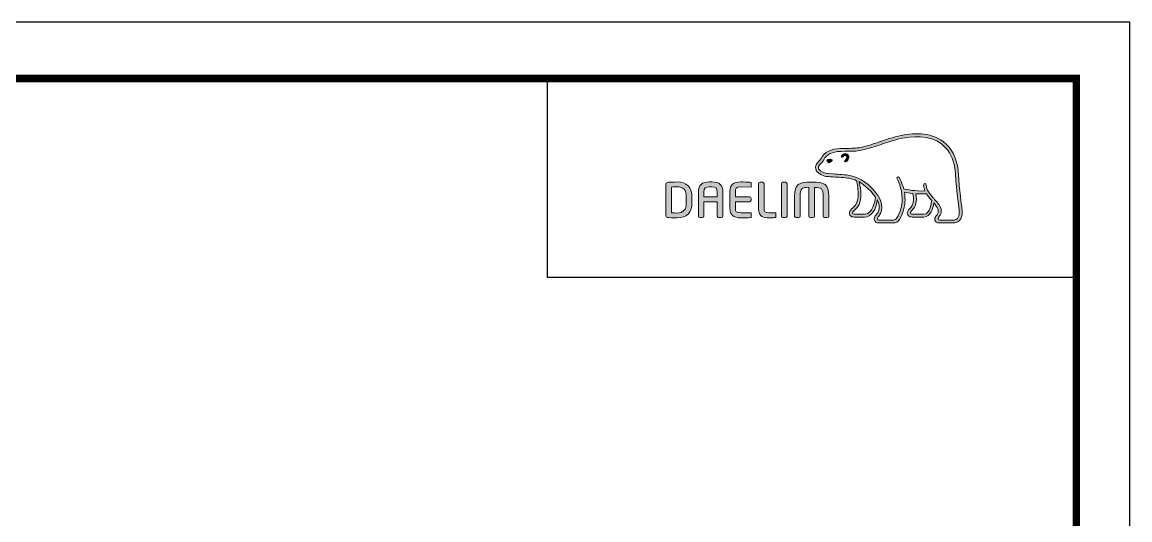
# Model space of a CAD drawing. Extents: x 0 to 1354, y 0 to 992.
# Drawn here: x 900.7 to 1354.1, y 788.4 to 992.2 of the extents above; entities that cross this region are included whole.
import ezdxf

# ---------------------------------------------------------------- set-up
doc = ezdxf.new("R2010")
doc.units = 0
doc.header["$LTSCALE"] = 10
doc.header["$MEASUREMENT"] = 0
doc.layers.get('0').update_dxf_attribs({"linetype": 'CONTINUOUS'})
doc.layers.add('레이어 1', color=7, linetype='CONTINUOUS', lineweight=0)

msp = doc.modelspace()

# ---------------------------------------------------------------- hatches: boundary and pattern name
at = {"layer": '레이어 1'}
h = msp.add_hatch(color=5, dxfattribs=at)
h.dxf.hatch_style = 1
edge = h.paths.add_edge_path(flags=16)
edge.add_spline(control_points=[(1283.48, 911.81), (1282.89, 911.16), (1282.15, 911.15), (1282.12, 911.15), (1282.12, 911.15), (1276.18, 911.15), (1276.18, 911.15), (1275.96, 911.15), (1275.8, 911.21), (1275.69, 911.31), (1275.6, 911.4), (1275.56, 911.54), (1275.56, 911.7), (1275.56, 912.04), (1275.8, 912.35), (1276.06, 912.67), (1276.3, 912.98), (1276.53, 913.28), (1276.66, 913.64), (1276.98, 914.51), (1276.95, 915.44), (1276.56, 916.27), (1275.86, 917.75), (1274.82, 918.92), (1273.81, 920.05), (1273.81, 920.05), (1273.47, 920.43), (1273.47, 920.43), (1272.16, 921.89), (1270.8, 923.4), (1270.7, 925.45), (1270.67, 925.86), (1270.48, 926.1), (1270.22, 926.09), (1270.22, 926.09), (1269.84, 925.91), (1269.83, 925.91), (1269.73, 925.79), (1269.67, 925.62), (1269.67, 925.43), (1269.67, 925.43), (1269.67, 925.36), (1269.67, 925.36), (1269.72, 924.62), (1269.9, 923.89), (1270.21, 923.13), (1270.21, 923.13), (1270.24, 923.06), (1270.24, 923.06), (1270.24, 923.06), (1270.16, 923.06), (1270.16, 923.06), (1266.35, 922.9), (1262.61, 923.62), (1261.51, 923.89), (1260.83, 926.62), (1259.73, 928.42), (1259.69, 928.5), (1259.6, 928.64), (1259.47, 928.75), (1259.33, 928.79), (1259.33, 928.79), (1259.01, 928.74), (1258.97, 928.74), (1258.95, 928.7), (1258.89, 928.62), (1258.77, 928.45), (1258.77, 928.45), (1258.75, 928.32), (1258.75, 928.32), (1258.75, 928.32), (1258.85, 927.96), (1258.85, 927.96), (1258.94, 927.82), (1260.89, 924.39), (1260.89, 919.85), (1260.89, 917.04), (1260.16, 914.4), (1258.71, 911.99), (1258.36, 911.41), (1257.9, 911.15), (1257.22, 911.15), (1257.22, 911.15), (1251.37, 911.15), (1251.37, 911.15), (1251.17, 911.15), (1250.77, 911.29), (1250.77, 911.71), (1250.77, 911.95), (1250.98, 912.33), (1251.34, 912.73), (1253.78, 915.45), (1252.38, 919.69), (1250.04, 922.49), (1247.78, 925.18), (1244.09, 928.58), (1239.35, 929.42), (1237.67, 929.71), (1234.92, 929.88), (1232.69, 930.01), (1232.69, 930.01), (1230.44, 930.14), (1230.44, 930.14), (1229.28, 930.23), (1227.37, 930.94), (1226.79, 932.04), (1226.55, 932.5), (1226.57, 932.96), (1226.88, 933.49), (1227.08, 933.81), (1227.34, 934.09), (1227.68, 934.42), (1228.05, 934.8), (1228.43, 935.19), (1228.72, 935.7), (1228.72, 935.7), (1228.81, 935.86), (1228.81, 935.86), (1229.94, 938.02), (1232.27, 939.16), (1235.73, 939.25), (1235.73, 939.25), (1237.69, 939.28), (1237.69, 939.28), (1239.83, 939.29), (1242.27, 939.3), (1244.27, 939.73), (1247.08, 940.33), (1249.9, 941.3), (1252.39, 942.14), (1252.39, 942.14), (1252.47, 942.17), (1252.47, 942.17), (1255.54, 943.22), (1258.73, 944.31), (1261.98, 944.84), (1267.18, 945.7), (1274.33, 945.67), (1278.83, 940.62), (1280.91, 938.29), (1282.19, 935.07), (1282.63, 931.07), (1282.63, 931.07), (1282.61, 931.08), (1282.6, 931.09), (1282.64, 931.01), (1282.67, 930.56), (1282.85, 928.02), (1282.91, 926.79), (1282.96, 925.52), (1283.28, 923.17), (1283.28, 923.17), (1284.19, 915.31), (1284.19, 915.31), (1284.19, 915.31), (1284.25, 914.36), (1284.25, 914.36), (1284.25, 913.23), (1283.99, 912.37), (1283.48, 911.81)], knot_values=[0, 0, 0, 0, 1, 1, 1, 2, 2, 2, 3, 3, 3, 4, 4, 4, 5, 5, 5, 6, 6, 6, 7, 7, 7, 8, 8, 8, 9, 9, 9, 10, 10, 10, 11, 11, 11, 12, 12, 12, 13, 13, 13, 14, 14, 14, 15, 15, 15, 16, 16, 16, 17, 17, 17, 18, 18, 18, 19, 19, 19, 20, 20, 20, 21, 21, 21, 22, 22, 22, 23, 23, 23, 24, 24, 24, 25, 25, 25, 26, 26, 26, 27, 27, 27, 28, 28, 28, 29, 29, 29, 30, 30, 30, 31, 31, 31, 32, 32, 32, 33, 33, 33, 34, 34, 34, 35, 35, 35, 36, 36, 36, 37, 37, 37, 38, 38, 38, 39, 39, 39, 40, 40, 40, 41, 41, 41, 42, 42, 42, 43, 43, 43, 44, 44, 44, 45, 45, 45, 46, 46, 46, 47, 47, 47, 48, 48, 48, 49, 49, 49, 50, 50, 50, 51, 51, 51, 52, 52, 52, 53, 53, 53, 53], degree=3, periodic=0)
edge = h.paths.add_edge_path(flags=16)
edge.add_spline(control_points=[(1269.76, 913.51), (1269.76, 913.51), (1264.91, 913.51), (1264.91, 913.51), (1264.55, 913.51), (1264.27, 913.8), (1264.27, 914.16), (1264.27, 914.42), (1264.49, 914.74), (1264.7, 914.96), (1265.68, 915.91), (1266.69, 917.2), (1266.69, 919.67), (1266.69, 919.67), (1266.63, 920.79), (1266.63, 920.79), (1266.63, 920.79), (1266.45, 921.88), (1266.45, 921.88), (1266.45, 921.88), (1266.44, 921.95), (1266.44, 921.95), (1266.44, 921.95), (1266.51, 921.95), (1266.51, 921.95), (1267.41, 921.88), (1269.17, 921.79), (1270.85, 921.86), (1271.28, 921.19), (1271.96, 920.31), (1272.97, 919.15), (1272.92, 918.58), (1272.44, 913.51), (1269.76, 913.51)], knot_values=[0, 0, 0, 0, 1, 1, 1, 2, 2, 2, 3, 3, 3, 4, 4, 4, 5, 5, 5, 6, 6, 6, 7, 7, 7, 8, 8, 8, 9, 9, 9, 10, 10, 10, 11, 11, 11, 11], degree=3, periodic=0)
edge = h.paths.add_edge_path(flags=16)
edge.add_spline(control_points=[(1245.45, 913.51), (1245.45, 913.51), (1241.19, 913.51), (1241.19, 913.51), (1240.87, 913.51), (1240.53, 913.77), (1240.53, 914.16), (1240.53, 914.4), (1240.73, 914.69), (1241.09, 914.98), (1242.17, 915.84), (1243.8, 917.13), (1243.97, 920.72), (1243.97, 920.72), (1244, 921.69), (1244, 921.69), (1244, 923.22), (1243.65, 925.06), (1243.32, 926.7), (1243.32, 926.7), (1243.26, 926.87), (1243.26, 926.87), (1243.26, 926.87), (1243.4, 926.76), (1243.4, 926.76), (1244.04, 926.37), (1247.51, 924.01), (1249.97, 920.54), (1249.77, 918.89), (1248.84, 913.51), (1245.45, 913.51)], knot_values=[0, 0, 0, 0, 1, 1, 1, 2, 2, 2, 3, 3, 3, 4, 4, 4, 5, 5, 5, 6, 6, 6, 7, 7, 7, 8, 8, 8, 9, 9, 9, 10, 10, 10, 10], degree=3, periodic=0)
edge = h.paths.add_edge_path()
edge.add_spline(control_points=[(1285.39, 915.43), (1285.39, 915.44), (1284.49, 923.34), (1284.49, 923.34), (1284.15, 925.7), (1284.11, 926.95), (1284.06, 928.07), (1284.06, 928.07), (1283.84, 931.19), (1283.84, 931.19), (1283.36, 935.45), (1281.98, 938.9), (1279.73, 941.42), (1274.87, 946.88), (1267.29, 946.94), (1261.78, 946.03), (1258.4, 945.47), (1255.17, 944.37), (1252.05, 943.3), (1252.05, 943.3), (1251.94, 943.26), (1251.94, 943.26), (1249.5, 942.43), (1246.73, 941.48), (1244.01, 940.9), (1242.15, 940.5), (1239.81, 940.49), (1237.74, 940.48), (1237.74, 940.48), (1235.69, 940.45), (1235.69, 940.45), (1231.76, 940.35), (1229.09, 938.99), (1227.74, 936.41), (1227.74, 936.41), (1227.67, 936.3), (1227.67, 936.3), (1227.45, 935.9), (1227.12, 935.57), (1226.82, 935.27), (1226.49, 934.94), (1226.13, 934.57), (1225.84, 934.09), (1225.56, 933.62), (1225.42, 933.13), (1225.42, 932.65), (1225.42, 932.25), (1225.52, 931.86), (1225.72, 931.48), (1226.56, 929.9), (1228.94, 929.05), (1230.36, 928.95), (1230.36, 928.95), (1232.46, 928.82), (1232.51, 928.81), (1234.6, 928.7), (1237.47, 928.53), (1239.14, 928.23), (1240.12, 928.06), (1241.23, 927.71), (1242.25, 927.23), (1242.33, 926.96), (1242.86, 924.6), (1242.86, 921.69), (1242.86, 921.69), (1242.84, 920.77), (1242.84, 920.77), (1242.68, 917.7), (1241.35, 916.63), (1240.37, 915.85), (1240.27, 915.77), (1239.39, 915.05), (1239.33, 914.17), (1239.29, 913.68), (1239.43, 913.23), (1239.73, 912.91), (1240.05, 912.56), (1240.55, 912.38), (1241.19, 912.38), (1241.19, 912.38), (1245.45, 912.38), (1245.45, 912.38), (1248.63, 912.38), (1250.2, 915.81), (1250.68, 919.02), (1250.68, 919.02), (1250.69, 919.47), (1250.69, 919.47), (1250.69, 919.47), (1250.82, 919.24), (1250.82, 919.24), (1251.23, 918.34), (1251.48, 917.25), (1251.48, 916.43), (1251.48, 915.28), (1251.12, 914.28), (1250.45, 913.53), (1250.28, 913.37), (1249.42, 912.48), (1249.42, 911.6), (1249.42, 911.6), (1249.43, 911.46), (1249.43, 911.46), (1249.55, 910.42), (1250.4, 909.95), (1251.18, 909.95), (1251.18, 909.95), (1257.22, 909.95), (1257.22, 909.95), (1258.31, 909.95), (1259.18, 910.44), (1259.74, 911.37), (1261.28, 913.92), (1262.06, 916.7), (1262.06, 919.61), (1262.06, 920.52), (1261.97, 921.49), (1261.8, 922.5), (1261.8, 922.5), (1261.79, 922.58), (1261.79, 922.58), (1261.79, 922.58), (1261.87, 922.56), (1261.87, 922.56), (1262.6, 922.42), (1263.77, 922.21), (1265.21, 922.06), (1265.21, 922.06), (1265.25, 922.05), (1265.25, 922.05), (1265.25, 922.05), (1265.45, 920.95), (1265.45, 920.95), (1265.45, 920.95), (1265.49, 920.68), (1265.49, 920.68), (1265.49, 920.68), (1265.55, 919.7), (1265.55, 919.7), (1265.55, 917.35), (1264.48, 916.32), (1263.91, 915.78), (1263.9, 915.77), (1263.1, 914.95), (1263.01, 914.23), (1263.01, 914.23), (1262.98, 914.01), (1262.98, 914.01), (1262.98, 913.78), (1263.04, 913.34), (1263.44, 912.93), (1263.79, 912.56), (1264.33, 912.38), (1265.05, 912.38), (1265.05, 912.38), (1269.76, 912.38), (1269.76, 912.38), (1272.61, 912.38), (1273.48, 916.02), (1273.82, 918.05), (1273.82, 918.05), (1273.84, 918.26), (1273.84, 918.26), (1273.84, 918.26), (1273.95, 918.11), (1273.95, 918.11), (1274.61, 917.27), (1275.19, 916.33), (1275.47, 915.75), (1275.61, 915.45), (1275.69, 915.11), (1275.69, 914.77), (1275.69, 914.77), (1275.59, 914.09), (1275.59, 914.09), (1275.48, 913.72), (1275.22, 913.38), (1274.98, 913.05), (1274.61, 912.58), (1274.24, 912.09), (1274.24, 911.5), (1274.24, 911.5), (1274.28, 911.17), (1274.28, 911.17), (1274.45, 910.39), (1275.08, 909.95), (1276.07, 909.95), (1276.07, 909.95), (1282.12, 909.95), (1282.12, 909.95), (1282.25, 909.95), (1283.43, 909.98), (1284.36, 910.98), (1285.1, 911.78), (1285.46, 912.88), (1285.46, 914.34), (1285.46, 914.34), (1285.39, 915.43), (1285.39, 915.43)], knot_values=[0, 0, 0, 0, 1, 1, 1, 2, 2, 2, 3, 3, 3, 4, 4, 4, 5, 5, 5, 6, 6, 6, 7, 7, 7, 8, 8, 8, 9, 9, 9, 10, 10, 10, 11, 11, 11, 12, 12, 12, 13, 13, 13, 14, 14, 14, 15, 15, 15, 16, 16, 16, 17, 17, 17, 18, 18, 18, 19, 19, 19, 20, 20, 20, 21, 21, 21, 22, 22, 22, 23, 23, 23, 24, 24, 24, 25, 25, 25, 26, 26, 26, 27, 27, 27, 28, 28, 28, 29, 29, 29, 30, 30, 30, 31, 31, 31, 32, 32, 32, 33, 33, 33, 34, 34, 34, 35, 35, 35, 36, 36, 36, 37, 37, 37, 38, 38, 38, 39, 39, 39, 40, 40, 40, 41, 41, 41, 42, 42, 42, 43, 43, 43, 44, 44, 44, 45, 45, 45, 46, 46, 46, 47, 47, 47, 48, 48, 48, 49, 49, 49, 50, 50, 50, 51, 51, 51, 52, 52, 52, 53, 53, 53, 54, 54, 54, 55, 55, 55, 56, 56, 56, 57, 57, 57, 58, 58, 58, 59, 59, 59, 60, 60, 60, 61, 61, 61, 62, 62, 62, 63, 63, 63, 64, 64, 64, 65, 65, 65, 66, 66, 66, 66], degree=3, periodic=0)
edge = h.paths.add_edge_path(flags=0)
edge.add_spline(control_points=[(1230.26, 935.85), (1230.26, 935.85), (1231.14, 936.25), (1232.23, 935.83), (1232.23, 935.83), (1232.36, 935.77), (1232.19, 935.52), (1231.66, 934.8), (1231.13, 934.65), (1231.13, 934.65), (1231.13, 934.65), (1230.76, 934.52), (1230.54, 934.78), (1230.11, 935.28), (1230.1, 935.57), (1230.1, 935.57), (1230.1, 935.57), (1230.05, 935.79), (1230.26, 935.85)], knot_values=[0, 0, 0, 0, 1, 1, 1, 2, 2, 2, 3, 3, 3, 4, 4, 4, 5, 5, 5, 6, 6, 6, 6], degree=3, periodic=0)
edge = h.paths.add_edge_path(flags=0)
edge.add_spline(control_points=[(1236.07, 937.47), (1235.94, 937.32), (1235.92, 937.08), (1236.07, 936.96), (1236.2, 936.83), (1236.44, 936.87), (1236.57, 937.01), (1236.64, 937.08), (1237.36, 937.94), (1237.98, 937.5), (1238.21, 937.34), (1238.31, 937.11), (1238.27, 936.81), (1238.22, 936.33), (1237.8, 935.78), (1237.51, 935.59), (1237.35, 935.49), (1237.24, 935.28), (1237.32, 935.11), (1237.39, 934.94), (1237.61, 934.89), (1237.79, 934.97), (1238.31, 935.22), (1238.97, 936.05), (1239.06, 936.83), (1239.12, 937.37), (1238.87, 937.81), (1238.44, 938.11), (1237.51, 938.77), (1236.46, 937.89), (1236.07, 937.47)], knot_values=[0, 0, 0, 0, 1, 1, 1, 2, 2, 2, 3, 3, 3, 4, 4, 4, 5, 5, 5, 6, 6, 6, 7, 7, 7, 8, 8, 8, 9, 9, 9, 10, 10, 10, 10], degree=3, periodic=0)
edge = h.paths.add_edge_path(flags=0)
edge.add_spline(control_points=[(1235.95, 936.82), (1235.95, 936.82), (1235.95, 936.82), (1235.95, 936.82), (1235.95, 936.82), (1235.95, 936.82), (1235.95, 936.82)], knot_values=[0, 0, 0, 0, 1, 1, 1, 2, 2, 2, 2], degree=3, periodic=0)
h = msp.add_hatch(color=5, dxfattribs=at)
h.dxf.hatch_style = 2
edge = h.paths.add_edge_path()
edge.add_spline(control_points=[(1236.07, 937.47), (1235.94, 937.32), (1235.92, 937.08), (1236.07, 936.96), (1236.2, 936.83), (1236.44, 936.87), (1236.57, 937.01), (1236.64, 937.08), (1237.36, 937.94), (1237.98, 937.5), (1238.21, 937.34), (1238.31, 937.11), (1238.27, 936.81), (1238.22, 936.33), (1237.8, 935.78), (1237.51, 935.59), (1237.35, 935.49), (1237.24, 935.28), (1237.32, 935.11), (1237.39, 934.94), (1237.61, 934.89), (1237.79, 934.97), (1238.31, 935.22), (1238.97, 936.05), (1239.06, 936.83), (1239.12, 937.37), (1238.87, 937.81), (1238.44, 938.11), (1237.51, 938.77), (1236.46, 937.89), (1236.07, 937.47)], knot_values=[0, 0, 0, 0, 1, 1, 1, 2, 2, 2, 3, 3, 3, 4, 4, 4, 5, 5, 5, 6, 6, 6, 7, 7, 7, 8, 8, 8, 9, 9, 9, 10, 10, 10, 10], degree=3, periodic=0)
h = msp.add_hatch(color=5, dxfattribs=at)
h.dxf.hatch_style = 2
edge = h.paths.add_edge_path()
edge.add_spline(control_points=[(1230.26, 935.85), (1230.26, 935.85), (1231.14, 936.25), (1232.23, 935.83), (1232.23, 935.83), (1232.36, 935.77), (1232.19, 935.52), (1231.66, 934.8), (1231.13, 934.65), (1231.13, 934.65), (1231.13, 934.65), (1230.76, 934.52), (1230.54, 934.78), (1230.11, 935.28), (1230.1, 935.57), (1230.1, 935.57), (1230.1, 935.57), (1230.05, 935.79), (1230.26, 935.85)], knot_values=[0, 0, 0, 0, 1, 1, 1, 2, 2, 2, 3, 3, 3, 4, 4, 4, 5, 5, 5, 6, 6, 6, 6], degree=3, periodic=0)
h = msp.add_hatch(color=5, dxfattribs=at)
h.dxf.hatch_style = 2
edge = h.paths.add_edge_path()
edge.add_spline(control_points=[(1172.54, 918.13), (1172.54, 915.37), (1171.28, 914.02), (1168.69, 914.02), (1168.69, 914.02), (1166.92, 914.06), (1166.46, 914.06), (1166.46, 914.06), (1166.46, 924.65), (1166.46, 924.65), (1167.37, 924.74), (1168.68, 924.75), (1168.69, 924.75), (1171.35, 924.75), (1172.54, 923.49), (1172.54, 920.65), (1172.54, 920.65), (1172.54, 918.13), (1172.54, 918.13)], knot_values=[0, 0, 0, 0, 1, 1, 1, 2, 2, 2, 3, 3, 3, 4, 4, 4, 5, 5, 5, 6, 6, 6, 6], degree=3, periodic=0)
edge = h.paths.add_edge_path()
edge.add_spline(control_points=[(1168.69, 926.74), (1167.25, 926.74), (1165.39, 926.65), (1164.77, 926.55), (1164.39, 926.49), (1164.15, 926.2), (1164.15, 925.82), (1164.15, 925.82), (1164.15, 912.95), (1164.15, 912.95), (1164.15, 912.56), (1164.39, 912.28), (1164.79, 912.22), (1165.37, 912.13), (1167.23, 912.04), (1168.69, 912.04), (1172.71, 912.04), (1174.83, 914.14), (1174.83, 918.13), (1174.83, 918.13), (1174.83, 920.65), (1174.83, 920.65), (1174.83, 924.64), (1172.71, 926.74), (1168.69, 926.74)], knot_values=[0, 0, 0, 0, 1, 1, 1, 2, 2, 2, 3, 3, 3, 4, 4, 4, 5, 5, 5, 6, 6, 6, 7, 7, 7, 8, 8, 8, 8], degree=3, periodic=0)
h = msp.add_hatch(color=5, dxfattribs=at)
h.dxf.hatch_style = 2
edge = h.paths.add_edge_path()
edge.add_spline(control_points=[(1185.19, 920.67), (1185.19, 920.67), (1179.77, 920.67), (1179.77, 920.67), (1179.77, 920.87), (1179.77, 922.6), (1179.77, 922.6), (1179.77, 924.41), (1180.31, 924.71), (1181.92, 924.71), (1181.92, 924.71), (1183.04, 924.71), (1183.04, 924.71), (1184.65, 924.71), (1185.19, 924.41), (1185.19, 922.6), (1185.19, 922.6), (1185.19, 920.87), (1185.19, 920.67)], knot_values=[0, 0, 0, 0, 1, 1, 1, 2, 2, 2, 3, 3, 3, 4, 4, 4, 5, 5, 5, 6, 6, 6, 6], degree=3, periodic=0)
edge = h.paths.add_edge_path()
edge.add_spline(control_points=[(1183.04, 926.74), (1183.04, 926.74), (1181.92, 926.74), (1181.92, 926.74), (1178.85, 926.74), (1177.49, 925.46), (1177.49, 922.6), (1177.49, 922.6), (1177.49, 912.8), (1177.49, 912.8), (1177.49, 912.46), (1177.76, 912.17), (1178.1, 912.17), (1178.1, 912.17), (1179.17, 912.17), (1179.17, 912.17), (1179.55, 912.17), (1179.77, 912.49), (1179.77, 912.8), (1179.77, 912.8), (1179.77, 918.43), (1179.77, 918.65), (1179.77, 918.65), (1185.19, 918.65), (1185.19, 918.65), (1185.19, 918.43), (1185.19, 912.8), (1185.19, 912.8), (1185.19, 912.45), (1185.47, 912.17), (1185.81, 912.17), (1185.81, 912.17), (1186.87, 912.17), (1186.87, 912.17), (1187.24, 912.17), (1187.49, 912.5), (1187.49, 912.8), (1187.49, 912.8), (1187.49, 922.6), (1187.49, 922.6), (1187.49, 925.46), (1186.12, 926.74), (1183.04, 926.74)], knot_values=[0, 0, 0, 0, 1, 1, 1, 2, 2, 2, 3, 3, 3, 4, 4, 4, 5, 5, 5, 6, 6, 6, 7, 7, 7, 8, 8, 8, 9, 9, 9, 10, 10, 10, 11, 11, 11, 12, 12, 12, 13, 13, 13, 14, 14, 14, 14], degree=3, periodic=0)
h = msp.add_hatch(color=5, dxfattribs=at)
h.dxf.hatch_style = 2
edge = h.paths.add_edge_path()
edge.add_spline(control_points=[(1190.4, 923), (1190.4, 923), (1190.4, 915.79), (1190.4, 915.79), (1190.4, 913.26), (1191.84, 912.04), (1194.8, 912.04), (1196.11, 912.04), (1197.89, 912.06), (1198.61, 912.13), (1198.6, 912.13), (1198.95, 912.16), (1198.95, 912.16), (1198.95, 912.16), (1199.05, 912.17), (1199.05, 912.17), (1199.05, 912.17), (1199.05, 914.1), (1199.05, 914.1), (1199.05, 914.1), (1194.82, 914.1), (1194.82, 914.1), (1192.7, 914.1), (1192.7, 914.7), (1192.7, 915.79), (1192.7, 915.79), (1192.7, 918.46), (1192.7, 918.67), (1192.92, 918.67), (1198.39, 918.67), (1198.39, 918.67), (1198.75, 918.67), (1199.04, 918.95), (1199.04, 919.3), (1199.04, 919.3), (1199.04, 920.02), (1199.04, 920.02), (1199.04, 920.37), (1198.75, 920.65), (1198.39, 920.65), (1198.39, 920.65), (1192.92, 920.65), (1192.7, 920.65), (1192.7, 920.86), (1192.7, 923), (1192.7, 923), (1192.7, 924.08), (1192.7, 924.68), (1194.82, 924.68), (1194.82, 924.68), (1199.05, 924.66), (1199.05, 924.66), (1199.05, 924.66), (1199.05, 926.58), (1199.05, 926.58), (1199.05, 926.58), (1198.6, 926.63), (1198.6, 926.63), (1197.77, 926.7), (1195.86, 926.74), (1194.8, 926.74), (1191.84, 926.74), (1190.4, 925.52), (1190.4, 923)], knot_values=[0, 0, 0, 0, 1, 1, 1, 2, 2, 2, 3, 3, 3, 4, 4, 4, 5, 5, 5, 6, 6, 6, 7, 7, 7, 8, 8, 8, 9, 9, 9, 10, 10, 10, 11, 11, 11, 12, 12, 12, 13, 13, 13, 14, 14, 14, 15, 15, 15, 16, 16, 16, 17, 17, 17, 18, 18, 18, 19, 19, 19, 20, 20, 20, 21, 21, 21, 21], degree=3, periodic=0)
h = msp.add_hatch(color=5, dxfattribs=at)
h.dxf.hatch_style = 2
edge = h.paths.add_edge_path()
edge.add_spline(control_points=[(1202.73, 926.61), (1202.38, 926.61), (1202.08, 926.32), (1202.08, 925.97), (1202.08, 925.97), (1202.08, 915.79), (1202.08, 915.79), (1202.08, 912.46), (1204.34, 912.04), (1206.31, 912.04), (1207.76, 912.04), (1208.13, 912.1), (1208.56, 912.17), (1208.56, 912.17), (1208.81, 912.21), (1208.81, 912.21), (1208.81, 912.21), (1209.14, 912.25), (1209.14, 912.25), (1209.14, 912.25), (1209.24, 912.26), (1209.24, 912.26), (1209.24, 912.26), (1209.24, 914.1), (1209.24, 914.1), (1209.24, 914.1), (1206.34, 914.1), (1206.34, 914.1), (1204.37, 914.1), (1204.37, 914.84), (1204.37, 915.56), (1204.37, 915.56), (1204.37, 925.97), (1204.37, 925.97), (1204.37, 926.32), (1204.07, 926.61), (1203.72, 926.61), (1203.72, 926.61), (1202.73, 926.61), (1202.73, 926.61)], knot_values=[0, 0, 0, 0, 1, 1, 1, 2, 2, 2, 3, 3, 3, 4, 4, 4, 5, 5, 5, 6, 6, 6, 7, 7, 7, 8, 8, 8, 9, 9, 9, 10, 10, 10, 11, 11, 11, 12, 12, 12, 13, 13, 13, 13], degree=3, periodic=0)
h = msp.add_hatch(color=5, dxfattribs=at)
h.dxf.hatch_style = 2
edge = h.paths.add_edge_path()
edge.add_spline(control_points=[(1212.08, 926.61), (1211.7, 926.61), (1211.47, 926.29), (1211.47, 925.99), (1211.47, 925.99), (1211.47, 912.8), (1211.47, 912.8), (1211.47, 912.45), (1211.75, 912.17), (1212.08, 912.17), (1212.08, 912.17), (1213.15, 912.17), (1213.15, 912.17), (1213.54, 912.17), (1213.77, 912.49), (1213.77, 912.8), (1213.77, 912.8), (1213.77, 925.99), (1213.77, 925.99), (1213.77, 926.34), (1213.5, 926.61), (1213.15, 926.61), (1213.15, 926.61), (1212.08, 926.61), (1212.08, 926.61)], knot_values=[0, 0, 0, 0, 1, 1, 1, 2, 2, 2, 3, 3, 3, 4, 4, 4, 5, 5, 5, 6, 6, 6, 7, 7, 7, 8, 8, 8, 8], degree=3, periodic=0)
h = msp.add_hatch(color=5, dxfattribs=at)
h.dxf.hatch_style = 2
edge = h.paths.add_edge_path()
edge.add_spline(control_points=[(1216.85, 920.92), (1216.85, 920.92), (1216.85, 912.8), (1216.85, 912.8), (1216.85, 912.45), (1217.12, 912.17), (1217.46, 912.17), (1217.46, 912.17), (1218.55, 912.17), (1218.55, 912.17), (1218.93, 912.17), (1219.16, 912.49), (1219.16, 912.8), (1219.16, 912.8), (1219.16, 920.72), (1219.16, 920.72), (1219.16, 924.21), (1219.75, 924.55), (1222.7, 924.55), (1222.7, 924.34), (1222.7, 912.8), (1222.7, 912.8), (1222.7, 912.44), (1222.97, 912.17), (1223.31, 912.17), (1223.31, 912.17), (1224.38, 912.17), (1224.38, 912.17), (1224.76, 912.17), (1224.99, 912.49), (1224.99, 912.8), (1224.99, 912.8), (1224.99, 924.3), (1224.99, 924.53), (1226.37, 924.53), (1227.34, 924.41), (1227.87, 923.89), (1228.42, 923.34), (1228.53, 922.31), (1228.53, 920.72), (1228.53, 920.72), (1228.53, 912.8), (1228.53, 912.8), (1228.53, 912.46), (1228.81, 912.17), (1229.14, 912.17), (1229.14, 912.17), (1230.23, 912.17), (1230.23, 912.17), (1230.61, 912.17), (1230.84, 912.5), (1230.84, 912.8), (1230.84, 912.8), (1230.84, 920.92), (1230.84, 920.92), (1230.84, 925.84), (1229.1, 926.67), (1223.86, 926.67), (1218.6, 926.67), (1216.85, 925.84), (1216.85, 920.92)], knot_values=[0, 0, 0, 0, 1, 1, 1, 2, 2, 2, 3, 3, 3, 4, 4, 4, 5, 5, 5, 6, 6, 6, 7, 7, 7, 8, 8, 8, 9, 9, 9, 10, 10, 10, 11, 11, 11, 12, 12, 12, 13, 13, 13, 14, 14, 14, 15, 15, 15, 16, 16, 16, 17, 17, 17, 18, 18, 18, 19, 19, 19, 20, 20, 20, 20], degree=3, periodic=0)

# ---------------------------------------------------------------- linework, layer by layer
at = {"color": 5, "ltscale": 0.5}
msp.add_line((1115.76, 887.61), (1115.76, 969.12), dxfattribs=at)
at = {"color": 5}
msp.add_line((1245.26, 912.38), (1245.26, 912.38), dxfattribs=at)
at = {"color": 5, "ltscale": 40}
msp.add_line((1332.17, 887.61), (1115.76, 887.61), dxfattribs=at)
at = {"ltscale": 0.5}
msp.add_lwpolyline([(0, 0), (1354.08, 0), (1354.08, 992.16), (0, 992.16)], close=True, dxfattribs=at)
at = {"color": 5, "linetype": 'ByBlock', "lineweight": 200, "const_width": 3.12}
msp.add_lwpolyline([(21.77, 42.48), (1332.17, 42.48), (1332.17, 969.12), (21.77, 969.12)], close=True, dxfattribs=at)
at = {"layer": '레이어 1', "color": 5}
for points, knots in [([(1285.39, 915.43), (1285.39, 915.44), (1284.49, 923.34), (1284.49, 923.34), (1284.15, 925.7), (1284.11, 926.95), (1284.06, 928.07), (1284.06, 928.07), (1283.84, 931.19), (1283.84, 931.19), (1283.36, 935.45), (1281.98, 938.9), (1279.73, 941.42), (1274.87, 946.88), (1267.29, 946.94), (1261.78, 946.03), (1258.4, 945.47), (1255.17, 944.37), (1252.05, 943.3), (1252.05, 943.3), (1251.94, 943.26), (1251.94, 943.26), (1249.5, 942.43), (1246.73, 941.48), (1244.01, 940.9), (1242.15, 940.5), (1239.81, 940.49), (1237.74, 940.48), (1237.74, 940.48), (1235.69, 940.45), (1235.69, 940.45), (1231.76, 940.35), (1229.09, 938.99), (1227.74, 936.41), (1227.74, 936.41), (1227.67, 936.3), (1227.67, 936.3), (1227.45, 935.9), (1227.12, 935.57), (1226.82, 935.27), (1226.49, 934.94), (1226.13, 934.57), (1225.84, 934.09), (1225.56, 933.62), (1225.42, 933.13), (1225.42, 932.65), (1225.42, 932.25), (1225.52, 931.86), (1225.72, 931.48), (1226.56, 929.9), (1228.94, 929.05), (1230.36, 928.95), (1230.36, 928.95), (1232.46, 928.82), (1232.51, 928.81), (1234.6, 928.7), (1237.47, 928.53), (1239.14, 928.23), (1240.12, 928.06), (1241.23, 927.71), (1242.25, 927.23), (1242.33, 926.96), (1242.86, 924.6), (1242.86, 921.69), (1242.86, 921.69), (1242.84, 920.77), (1242.84, 920.77), (1242.68, 917.7), (1241.35, 916.63), (1240.37, 915.85), (1240.27, 915.77), (1239.39, 915.05), (1239.33, 914.17), (1239.29, 913.68), (1239.43, 913.23), (1239.73, 912.91), (1240.05, 912.56), (1240.55, 912.38), (1241.19, 912.38), (1241.19, 912.38), (1245.45, 912.38), (1245.45, 912.38), (1248.63, 912.38), (1250.2, 915.81), (1250.68, 919.02), (1250.68, 919.02), (1250.69, 919.47), (1250.69, 919.47), (1250.69, 919.47), (1250.82, 919.24), (1250.82, 919.24), (1251.23, 918.34), (1251.48, 917.25), (1251.48, 916.43), (1251.48, 915.28), (1251.12, 914.28), (1250.45, 913.53), (1250.28, 913.37), (1249.42, 912.48), (1249.42, 911.6), (1249.42, 911.6), (1249.43, 911.46), (1249.43, 911.46), (1249.55, 910.42), (1250.4, 909.95), (1251.18, 909.95), (1251.18, 909.95), (1257.22, 909.95), (1257.22, 909.95), (1258.31, 909.95), (1259.18, 910.44), (1259.74, 911.37), (1261.28, 913.92), (1262.06, 916.7), (1262.06, 919.61), (1262.06, 920.52), (1261.97, 921.49), (1261.8, 922.5), (1261.8, 922.5), (1261.79, 922.58), (1261.79, 922.58), (1261.79, 922.58), (1261.87, 922.56), (1261.87, 922.56), (1262.6, 922.42), (1263.77, 922.21), (1265.21, 922.06), (1265.21, 922.06), (1265.25, 922.05), (1265.25, 922.05), (1265.25, 922.05), (1265.45, 920.95), (1265.45, 920.95), (1265.45, 920.95), (1265.49, 920.68), (1265.49, 920.68), (1265.49, 920.68), (1265.55, 919.7), (1265.55, 919.7), (1265.55, 917.35), (1264.48, 916.32), (1263.91, 915.78), (1263.9, 915.77), (1263.1, 914.95), (1263.01, 914.23), (1263.01, 914.23), (1262.98, 914.01), (1262.98, 914.01), (1262.98, 913.78), (1263.04, 913.34), (1263.44, 912.93), (1263.79, 912.56), (1264.33, 912.38), (1265.05, 912.38), (1265.05, 912.38), (1269.76, 912.38), (1269.76, 912.38), (1272.61, 912.38), (1273.48, 916.02), (1273.82, 918.05), (1273.82, 918.05), (1273.84, 918.26), (1273.84, 918.26), (1273.84, 918.26), (1273.95, 918.11), (1273.95, 918.11), (1274.61, 917.27), (1275.19, 916.33), (1275.47, 915.75), (1275.61, 915.45), (1275.69, 915.11), (1275.69, 914.77), (1275.69, 914.77), (1275.59, 914.09), (1275.59, 914.09), (1275.48, 913.72), (1275.22, 913.38), (1274.98, 913.05), (1274.61, 912.58), (1274.24, 912.09), (1274.24, 911.5), (1274.24, 911.5), (1274.28, 911.17), (1274.28, 911.17), (1274.45, 910.39), (1275.08, 909.95), (1276.07, 909.95), (1276.07, 909.95), (1282.12, 909.95), (1282.12, 909.95), (1282.25, 909.95), (1283.43, 909.98), (1284.36, 910.98), (1285.1, 911.78), (1285.46, 912.88), (1285.46, 914.34), (1285.46, 914.34), (1285.39, 915.43), (1285.39, 915.43)], [0, 0, 0, 0, 1, 1, 1, 2, 2, 2, 3, 3, 3, 4, 4, 4, 5, 5, 5, 6, 6, 6, 7, 7, 7, 8, 8, 8, 9, 9, 9, 10, 10, 10, 11, 11, 11, 12, 12, 12, 13, 13, 13, 14, 14, 14, 15, 15, 15, 16, 16, 16, 17, 17, 17, 18, 18, 18, 19, 19, 19, 20, 20, 20, 21, 21, 21, 22, 22, 22, 23, 23, 23, 24, 24, 24, 25, 25, 25, 26, 26, 26, 27, 27, 27, 28, 28, 28, 29, 29, 29, 30, 30, 30, 31, 31, 31, 32, 32, 32, 33, 33, 33, 34, 34, 34, 35, 35, 35, 36, 36, 36, 37, 37, 37, 38, 38, 38, 39, 39, 39, 40, 40, 40, 41, 41, 41, 42, 42, 42, 43, 43, 43, 44, 44, 44, 45, 45, 45, 46, 46, 46, 47, 47, 47, 48, 48, 48, 49, 49, 49, 50, 50, 50, 51, 51, 51, 52, 52, 52, 53, 53, 53, 54, 54, 54, 55, 55, 55, 56, 56, 56, 57, 57, 57, 58, 58, 58, 59, 59, 59, 60, 60, 60, 61, 61, 61, 62, 62, 62, 63, 63, 63, 64, 64, 64, 65, 65, 65, 66, 66, 66, 66]), ([(1236.07, 937.47), (1235.94, 937.32), (1235.92, 937.08), (1236.07, 936.96), (1236.2, 936.83), (1236.44, 936.87), (1236.57, 937.01), (1236.64, 937.08), (1237.36, 937.94), (1237.98, 937.5), (1238.21, 937.34), (1238.31, 937.11), (1238.27, 936.81), (1238.22, 936.33), (1237.8, 935.78), (1237.51, 935.59), (1237.35, 935.49), (1237.24, 935.28), (1237.32, 935.11), (1237.39, 934.94), (1237.61, 934.89), (1237.79, 934.97), (1238.31, 935.22), (1238.97, 936.05), (1239.06, 936.83), (1239.12, 937.37), (1238.87, 937.81), (1238.44, 938.11), (1237.51, 938.77), (1236.46, 937.89), (1236.07, 937.47)], [0, 0, 0, 0, 1, 1, 1, 2, 2, 2, 3, 3, 3, 4, 4, 4, 5, 5, 5, 6, 6, 6, 7, 7, 7, 8, 8, 8, 9, 9, 9, 10, 10, 10, 10]), ([(1230.26, 935.85), (1230.26, 935.85), (1231.14, 936.25), (1232.23, 935.83), (1232.23, 935.83), (1232.36, 935.77), (1232.19, 935.52), (1231.66, 934.8), (1231.13, 934.65), (1231.13, 934.65), (1231.13, 934.65), (1230.76, 934.52), (1230.54, 934.78), (1230.11, 935.28), (1230.1, 935.57), (1230.1, 935.57), (1230.1, 935.57), (1230.05, 935.79), (1230.26, 935.85)], [0, 0, 0, 0, 1, 1, 1, 2, 2, 2, 3, 3, 3, 4, 4, 4, 5, 5, 5, 6, 6, 6, 6]), ([(1235.95, 936.82), (1235.95, 936.82), (1235.95, 936.82), (1235.95, 936.82), (1235.95, 936.82), (1235.95, 936.82), (1235.95, 936.82)], [0, 0, 0, 0, 1, 1, 1, 2, 2, 2, 2]), ([(1168.69, 926.74), (1167.25, 926.74), (1165.39, 926.65), (1164.77, 926.55), (1164.39, 926.49), (1164.15, 926.2), (1164.15, 925.82), (1164.15, 925.82), (1164.15, 912.95), (1164.15, 912.95), (1164.15, 912.56), (1164.39, 912.28), (1164.79, 912.22), (1165.37, 912.13), (1167.23, 912.04), (1168.69, 912.04), (1172.71, 912.04), (1174.83, 914.14), (1174.83, 918.13), (1174.83, 918.13), (1174.83, 920.65), (1174.83, 920.65), (1174.83, 924.64), (1172.71, 926.74), (1168.69, 926.74)], [0, 0, 0, 0, 1, 1, 1, 2, 2, 2, 3, 3, 3, 4, 4, 4, 5, 5, 5, 6, 6, 6, 7, 7, 7, 8, 8, 8, 8]), ([(1183.04, 926.74), (1183.04, 926.74), (1181.92, 926.74), (1181.92, 926.74), (1178.85, 926.74), (1177.49, 925.46), (1177.49, 922.6), (1177.49, 922.6), (1177.49, 912.8), (1177.49, 912.8), (1177.49, 912.46), (1177.76, 912.17), (1178.1, 912.17), (1178.1, 912.17), (1179.17, 912.17), (1179.17, 912.17), (1179.55, 912.17), (1179.77, 912.49), (1179.77, 912.8), (1179.77, 912.8), (1179.77, 918.43), (1179.77, 918.65), (1179.77, 918.65), (1185.19, 918.65), (1185.19, 918.65), (1185.19, 918.43), (1185.19, 912.8), (1185.19, 912.8), (1185.19, 912.45), (1185.47, 912.17), (1185.81, 912.17), (1185.81, 912.17), (1186.87, 912.17), (1186.87, 912.17), (1187.24, 912.17), (1187.49, 912.5), (1187.49, 912.8), (1187.49, 912.8), (1187.49, 922.6), (1187.49, 922.6), (1187.49, 925.46), (1186.12, 926.74), (1183.04, 926.74)], [0, 0, 0, 0, 1, 1, 1, 2, 2, 2, 3, 3, 3, 4, 4, 4, 5, 5, 5, 6, 6, 6, 7, 7, 7, 8, 8, 8, 9, 9, 9, 10, 10, 10, 11, 11, 11, 12, 12, 12, 13, 13, 13, 14, 14, 14, 14]), ([(1190.4, 923), (1190.4, 923), (1190.4, 915.79), (1190.4, 915.79), (1190.4, 913.26), (1191.84, 912.04), (1194.8, 912.04), (1196.11, 912.04), (1197.89, 912.06), (1198.61, 912.13), (1198.6, 912.13), (1198.95, 912.16), (1198.95, 912.16), (1198.95, 912.16), (1199.05, 912.17), (1199.05, 912.17), (1199.05, 912.17), (1199.05, 914.1), (1199.05, 914.1), (1199.05, 914.1), (1194.82, 914.1), (1194.82, 914.1), (1192.7, 914.1), (1192.7, 914.7), (1192.7, 915.79), (1192.7, 915.79), (1192.7, 918.46), (1192.7, 918.67), (1192.92, 918.67), (1198.39, 918.67), (1198.39, 918.67), (1198.75, 918.67), (1199.04, 918.95), (1199.04, 919.3), (1199.04, 919.3), (1199.04, 920.02), (1199.04, 920.02), (1199.04, 920.37), (1198.75, 920.65), (1198.39, 920.65), (1198.39, 920.65), (1192.92, 920.65), (1192.7, 920.65), (1192.7, 920.86), (1192.7, 923), (1192.7, 923), (1192.7, 924.08), (1192.7, 924.68), (1194.82, 924.68), (1194.82, 924.68), (1199.05, 924.66), (1199.05, 924.66), (1199.05, 924.66), (1199.05, 926.58), (1199.05, 926.58), (1199.05, 926.58), (1198.6, 926.63), (1198.6, 926.63), (1197.77, 926.7), (1195.86, 926.74), (1194.8, 926.74), (1191.84, 926.74), (1190.4, 925.52), (1190.4, 923)], [0, 0, 0, 0, 1, 1, 1, 2, 2, 2, 3, 3, 3, 4, 4, 4, 5, 5, 5, 6, 6, 6, 7, 7, 7, 8, 8, 8, 9, 9, 9, 10, 10, 10, 11, 11, 11, 12, 12, 12, 13, 13, 13, 14, 14, 14, 15, 15, 15, 16, 16, 16, 17, 17, 17, 18, 18, 18, 19, 19, 19, 20, 20, 20, 21, 21, 21, 21]), ([(1202.73, 926.61), (1202.38, 926.61), (1202.08, 926.32), (1202.08, 925.97), (1202.08, 925.97), (1202.08, 915.79), (1202.08, 915.79), (1202.08, 912.46), (1204.34, 912.04), (1206.31, 912.04), (1207.76, 912.04), (1208.13, 912.1), (1208.56, 912.17), (1208.56, 912.17), (1208.81, 912.21), (1208.81, 912.21), (1208.81, 912.21), (1209.14, 912.25), (1209.14, 912.25), (1209.14, 912.25), (1209.24, 912.26), (1209.24, 912.26), (1209.24, 912.26), (1209.24, 914.1), (1209.24, 914.1), (1209.24, 914.1), (1206.34, 914.1), (1206.34, 914.1), (1204.37, 914.1), (1204.37, 914.84), (1204.37, 915.56), (1204.37, 915.56), (1204.37, 925.97), (1204.37, 925.97), (1204.37, 926.32), (1204.07, 926.61), (1203.72, 926.61), (1203.72, 926.61), (1202.73, 926.61), (1202.73, 926.61)], [0, 0, 0, 0, 1, 1, 1, 2, 2, 2, 3, 3, 3, 4, 4, 4, 5, 5, 5, 6, 6, 6, 7, 7, 7, 8, 8, 8, 9, 9, 9, 10, 10, 10, 11, 11, 11, 12, 12, 12, 13, 13, 13, 13]), ([(1212.08, 926.61), (1211.7, 926.61), (1211.47, 926.29), (1211.47, 925.99), (1211.47, 925.99), (1211.47, 912.8), (1211.47, 912.8), (1211.47, 912.45), (1211.75, 912.17), (1212.08, 912.17), (1212.08, 912.17), (1213.15, 912.17), (1213.15, 912.17), (1213.54, 912.17), (1213.77, 912.49), (1213.77, 912.8), (1213.77, 912.8), (1213.77, 925.99), (1213.77, 925.99), (1213.77, 926.34), (1213.5, 926.61), (1213.15, 926.61), (1213.15, 926.61), (1212.08, 926.61), (1212.08, 926.61)], [0, 0, 0, 0, 1, 1, 1, 2, 2, 2, 3, 3, 3, 4, 4, 4, 5, 5, 5, 6, 6, 6, 7, 7, 7, 8, 8, 8, 8]), ([(1216.85, 920.92), (1216.85, 920.92), (1216.85, 912.8), (1216.85, 912.8), (1216.85, 912.45), (1217.12, 912.17), (1217.46, 912.17), (1217.46, 912.17), (1218.55, 912.17), (1218.55, 912.17), (1218.93, 912.17), (1219.16, 912.49), (1219.16, 912.8), (1219.16, 912.8), (1219.16, 920.72), (1219.16, 920.72), (1219.16, 924.21), (1219.75, 924.55), (1222.7, 924.55), (1222.7, 924.34), (1222.7, 912.8), (1222.7, 912.8), (1222.7, 912.44), (1222.97, 912.17), (1223.31, 912.17), (1223.31, 912.17), (1224.38, 912.17), (1224.38, 912.17), (1224.76, 912.17), (1224.99, 912.49), (1224.99, 912.8), (1224.99, 912.8), (1224.99, 924.3), (1224.99, 924.53), (1226.37, 924.53), (1227.34, 924.41), (1227.87, 923.89), (1228.42, 923.34), (1228.53, 922.31), (1228.53, 920.72), (1228.53, 920.72), (1228.53, 912.8), (1228.53, 912.8), (1228.53, 912.46), (1228.81, 912.17), (1229.14, 912.17), (1229.14, 912.17), (1230.23, 912.17), (1230.23, 912.17), (1230.61, 912.17), (1230.84, 912.5), (1230.84, 912.8), (1230.84, 912.8), (1230.84, 920.92), (1230.84, 920.92), (1230.84, 925.84), (1229.1, 926.67), (1223.86, 926.67), (1218.6, 926.67), (1216.85, 925.84), (1216.85, 920.92)], [0, 0, 0, 0, 1, 1, 1, 2, 2, 2, 3, 3, 3, 4, 4, 4, 5, 5, 5, 6, 6, 6, 7, 7, 7, 8, 8, 8, 9, 9, 9, 10, 10, 10, 11, 11, 11, 12, 12, 12, 13, 13, 13, 14, 14, 14, 15, 15, 15, 16, 16, 16, 17, 17, 17, 18, 18, 18, 19, 19, 19, 20, 20, 20, 20]), ([(1245.45, 913.51), (1245.45, 913.51), (1241.19, 913.51), (1241.19, 913.51), (1240.87, 913.51), (1240.53, 913.77), (1240.53, 914.16), (1240.53, 914.4), (1240.73, 914.69), (1241.09, 914.98), (1242.17, 915.84), (1243.8, 917.13), (1243.97, 920.72), (1243.97, 920.72), (1244, 921.69), (1244, 921.69), (1244, 923.22), (1243.65, 925.06), (1243.32, 926.7), (1243.32, 926.7), (1243.26, 926.87), (1243.26, 926.87), (1243.26, 926.87), (1243.4, 926.76), (1243.4, 926.76), (1244.04, 926.37), (1247.51, 924.01), (1249.97, 920.54), (1249.77, 918.89), (1248.84, 913.51), (1245.45, 913.51)], [0, 0, 0, 0, 1, 1, 1, 2, 2, 2, 3, 3, 3, 4, 4, 4, 5, 5, 5, 6, 6, 6, 7, 7, 7, 8, 8, 8, 9, 9, 9, 10, 10, 10, 10]), ([(1258.85, 927.96), (1258.94, 927.82), (1260.89, 924.39), (1260.89, 919.85), (1260.89, 917.04), (1260.16, 914.4), (1258.71, 911.99)], [24, 24, 24, 24, 25, 25, 25, 26, 26, 26, 26]), ([(1172.54, 918.13), (1172.54, 915.37), (1171.28, 914.02), (1168.69, 914.02), (1168.69, 914.02), (1166.92, 914.06), (1166.46, 914.06), (1166.46, 914.06), (1166.46, 924.65), (1166.46, 924.65), (1167.37, 924.74), (1168.68, 924.75), (1168.69, 924.75), (1171.35, 924.75), (1172.54, 923.49), (1172.54, 920.65), (1172.54, 920.65), (1172.54, 918.13), (1172.54, 918.13)], [0, 0, 0, 0, 1, 1, 1, 2, 2, 2, 3, 3, 3, 4, 4, 4, 5, 5, 5, 6, 6, 6, 6]), ([(1185.19, 920.67), (1185.19, 920.67), (1179.77, 920.67), (1179.77, 920.67), (1179.77, 920.87), (1179.77, 922.6), (1179.77, 922.6), (1179.77, 924.41), (1180.31, 924.71), (1181.92, 924.71), (1181.92, 924.71), (1183.04, 924.71), (1183.04, 924.71), (1184.65, 924.71), (1185.19, 924.41), (1185.19, 922.6), (1185.19, 922.6), (1185.19, 920.87), (1185.19, 920.67)], [0, 0, 0, 0, 1, 1, 1, 2, 2, 2, 3, 3, 3, 4, 4, 4, 5, 5, 5, 6, 6, 6, 6]), ([(1269.76, 913.51), (1269.76, 913.51), (1264.91, 913.51), (1264.91, 913.51), (1264.55, 913.51), (1264.27, 913.8), (1264.27, 914.16), (1264.27, 914.42), (1264.49, 914.74), (1264.7, 914.96), (1265.68, 915.91), (1266.69, 917.2), (1266.69, 919.67), (1266.69, 919.67), (1266.63, 920.79), (1266.63, 920.79), (1266.63, 920.79), (1266.45, 921.88), (1266.45, 921.88), (1266.45, 921.88), (1266.44, 921.95), (1266.44, 921.95), (1266.44, 921.95), (1266.51, 921.95), (1266.51, 921.95), (1267.41, 921.88), (1269.17, 921.79), (1270.85, 921.86), (1271.28, 921.19), (1271.96, 920.31), (1272.97, 919.15), (1272.92, 918.58), (1272.44, 913.51), (1269.76, 913.51)], [0, 0, 0, 0, 1, 1, 1, 2, 2, 2, 3, 3, 3, 4, 4, 4, 5, 5, 5, 6, 6, 6, 7, 7, 7, 8, 8, 8, 9, 9, 9, 10, 10, 10, 11, 11, 11, 11]), ([(1251.37, 911.15), (1251.17, 911.15), (1250.77, 911.29), (1250.77, 911.71), (1250.77, 911.95), (1250.98, 912.33), (1251.34, 912.73)], [28, 28, 28, 28, 29, 29, 29, 30, 30, 30, 30]), ([(1275.69, 911.31), (1275.6, 911.4), (1275.56, 911.54), (1275.56, 911.7), (1275.56, 912.04), (1275.8, 912.35), (1276.06, 912.67)], [3, 3, 3, 3, 4, 4, 4, 5, 5, 5, 5])]:
    msp.add_open_spline(points, degree=3, knots=knots, dxfattribs=at)
for points in [[(1252.47, 942.17), (1255.54, 943.22), (1258.73, 944.31), (1261.98, 944.84)], [(1261.98, 944.84), (1267.18, 945.7), (1274.33, 945.67), (1278.83, 940.62)], [(1228.81, 935.86), (1229.94, 938.02), (1232.27, 939.16), (1235.73, 939.25)], [(1235.73, 939.25), (1235.73, 939.25), (1237.69, 939.28), (1237.69, 939.28)], [(1237.69, 939.28), (1239.83, 939.29), (1242.27, 939.3), (1244.27, 939.73)], [(1244.27, 939.73), (1247.08, 940.33), (1249.9, 941.3), (1252.39, 942.14)], [(1252.39, 942.14), (1252.39, 942.14), (1252.47, 942.17), (1252.47, 942.17)], [(1278.83, 940.62), (1280.91, 938.29), (1282.19, 935.07), (1282.63, 931.07)], [(1226.88, 933.49), (1227.08, 933.81), (1227.34, 934.09), (1227.68, 934.42)], [(1227.68, 934.42), (1228.05, 934.8), (1228.43, 935.19), (1228.72, 935.7)], [(1228.72, 935.7), (1228.72, 935.7), (1228.81, 935.86), (1228.81, 935.86)], [(1226.79, 932.04), (1226.55, 932.5), (1226.57, 932.96), (1226.88, 933.49)], [(1230.44, 930.14), (1229.28, 930.23), (1227.37, 930.94), (1226.79, 932.04)], [(1232.69, 930.01), (1232.69, 930.01), (1230.44, 930.14), (1230.44, 930.14)], [(1239.35, 929.42), (1237.67, 929.71), (1234.92, 929.88), (1232.69, 930.01)], [(1282.63, 931.07), (1282.63, 931.07), (1282.61, 931.08), (1282.6, 931.09)], [(1282.6, 931.09), (1282.64, 931.01), (1282.67, 930.56), (1282.85, 928.02)], [(1250.04, 922.49), (1247.78, 925.18), (1244.09, 928.58), (1239.35, 929.42)], [(1258.77, 928.45), (1258.77, 928.45), (1258.75, 928.32), (1258.75, 928.32)], [(1258.75, 928.32), (1258.75, 928.32), (1258.85, 927.96), (1258.85, 927.96)], [(1258.97, 928.74), (1258.95, 928.7), (1258.89, 928.62), (1258.77, 928.45)], [(1259.33, 928.79), (1259.33, 928.79), (1259.01, 928.74), (1258.97, 928.74)], [(1259.69, 928.5), (1259.6, 928.64), (1259.47, 928.75), (1259.33, 928.79)], [(1261.51, 923.89), (1260.83, 926.62), (1259.73, 928.42), (1259.69, 928.5)], [(1269.83, 925.91), (1269.73, 925.79), (1269.67, 925.62), (1269.67, 925.43)], [(1269.67, 925.43), (1269.67, 925.43), (1269.67, 925.36), (1269.67, 925.36)], [(1269.67, 925.36), (1269.72, 924.62), (1269.9, 923.89), (1270.21, 923.13)], [(1270.22, 926.09), (1270.22, 926.09), (1269.84, 925.91), (1269.83, 925.91)], [(1270.7, 925.45), (1270.67, 925.86), (1270.48, 926.1), (1270.22, 926.09)], [(1273.47, 920.43), (1272.16, 921.89), (1270.8, 923.4), (1270.7, 925.45)], [(1282.85, 928.02), (1282.91, 926.79), (1282.96, 925.52), (1283.28, 923.17)], [(1251.34, 912.73), (1253.78, 915.45), (1252.38, 919.69), (1250.04, 922.49)], [(1270.16, 923.06), (1266.35, 922.9), (1262.61, 923.62), (1261.51, 923.89)], [(1270.24, 923.06), (1270.24, 923.06), (1270.16, 923.06), (1270.16, 923.06)], [(1270.21, 923.13), (1270.21, 923.13), (1270.24, 923.06), (1270.24, 923.06)], [(1273.81, 920.05), (1273.81, 920.05), (1273.47, 920.43), (1273.47, 920.43)], [(1283.28, 923.17), (1283.28, 923.17), (1284.19, 915.31), (1284.19, 915.31)], [(1276.56, 916.27), (1275.86, 917.75), (1274.82, 918.92), (1273.81, 920.05)], [(1276.66, 913.64), (1276.98, 914.51), (1276.95, 915.44), (1276.56, 916.27)], [(1258.71, 911.99), (1258.36, 911.41), (1257.9, 911.15), (1257.22, 911.15)], [(1276.18, 911.15), (1275.96, 911.15), (1275.8, 911.21), (1275.69, 911.31)], [(1276.06, 912.67), (1276.3, 912.98), (1276.53, 913.28), (1276.66, 913.64)], [(1283.48, 911.81), (1282.89, 911.16), (1282.15, 911.15), (1282.12, 911.15)], [(1284.25, 914.36), (1284.25, 913.23), (1283.99, 912.37), (1283.48, 911.81)], [(1284.19, 915.31), (1284.19, 915.31), (1284.25, 914.36), (1284.25, 914.36)], [(1257.22, 911.15), (1257.22, 911.15), (1251.37, 911.15), (1251.37, 911.15)], [(1282.12, 911.15), (1282.12, 911.15), (1276.18, 911.15), (1276.18, 911.15)]]:
    msp.add_open_spline(points, degree=3, dxfattribs=at)

doc.saveas('drawing.dxf')
